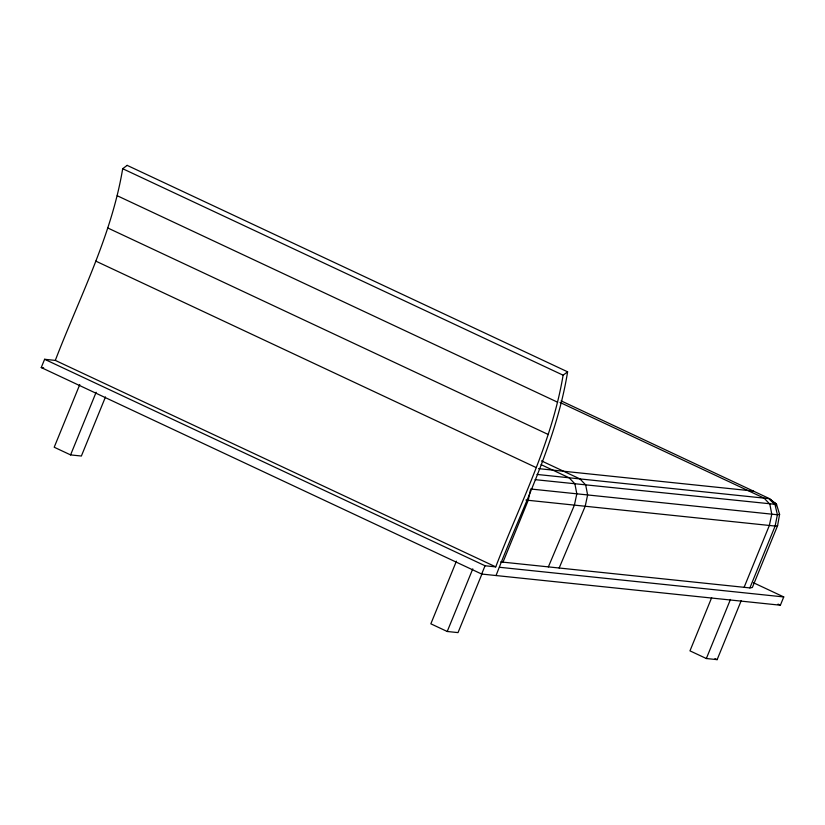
<?xml version="1.0" encoding="UTF-8"?>
<svg xmlns="http://www.w3.org/2000/svg" width="825" height="825" viewBox="0 0 825 825"><rect width="100%" height="100%" fill="white"/><g stroke="black" fill="none" stroke-linecap="round" stroke-linejoin="round"><path stroke-width="1.24" d="M500.682 561.908L749.884 587.916L752.348 587.503L777.593 525.649L779.594 514.377L776.562 504.446L769.24 498.527L561.113 400.857M753.452 582.739L783.75 596.939L780.378 605.21L481.666 574.045L41.25 367.558L44.622 359.287L55.306 360.401C79.54 297.289 111.488 236.032 122.688 168.713L127.184 165.351M44.622 359.287L485.048 565.764L495.732 566.878C519.967 503.776 551.915 442.509 563.104 375.189L567.61 371.827L127.153 165.371M567.61 371.827C556.04 443.458 521.72 508.437 496.062 575.541M530.382 490.256L528.227 500.301L502.992 562.155M79.767 384.594L54.203 447.233L70.579 454.905L81.376 456.029L105.487 396.938M70.579 454.905L96.143 392.267M456.411 561.175L430.846 623.813L447.222 631.486L458.019 632.61L482.13 573.519M447.222 631.486L472.787 568.848M481.666 574.045L485.048 565.764M711.666 597.671L689.968 650.853L706.344 658.525L717.131 659.649L741.252 600.559M706.344 658.525L730.455 599.435M744.109 587.317L769.354 525.463L771.767 514.161L769.849 504.157L764.094 498.125L560.01 402.445M749.884 587.916L775.118 526.061L777.387 514.748L775.046 504.694L768.725 498.609L537.013 474.437M548.367 566.888L574.406 505.117L576.819 493.814L574.891 483.811L569.147 477.788L541.148 464.661M559.164 568.012L585.203 506.251L587.617 494.948L585.688 484.935L579.944 478.912L541.447 460.866M779.594 514.377L777.387 514.748L530.65 488.998M777.593 525.649L775.118 526.061L525.927 500.063M41.25 367.558L43.653 367.806M538.529 468.631L753.524 491.071M535.105 479.655L776.562 504.446L769.787 498.919M499.445 567.27L783.75 596.939M122.688 168.713L563.104 375.189M117.233 195.742L557.648 402.229M107.941 228.061L548.367 434.548M95.824 261.133L536.24 467.61M778.047 604.117L780.378 605.21M714.955 658.628L717.131 659.649M55.306 360.401L495.732 566.878M773.015 502.033L775.655 503.456L776.232 505.756"/></g></svg>
